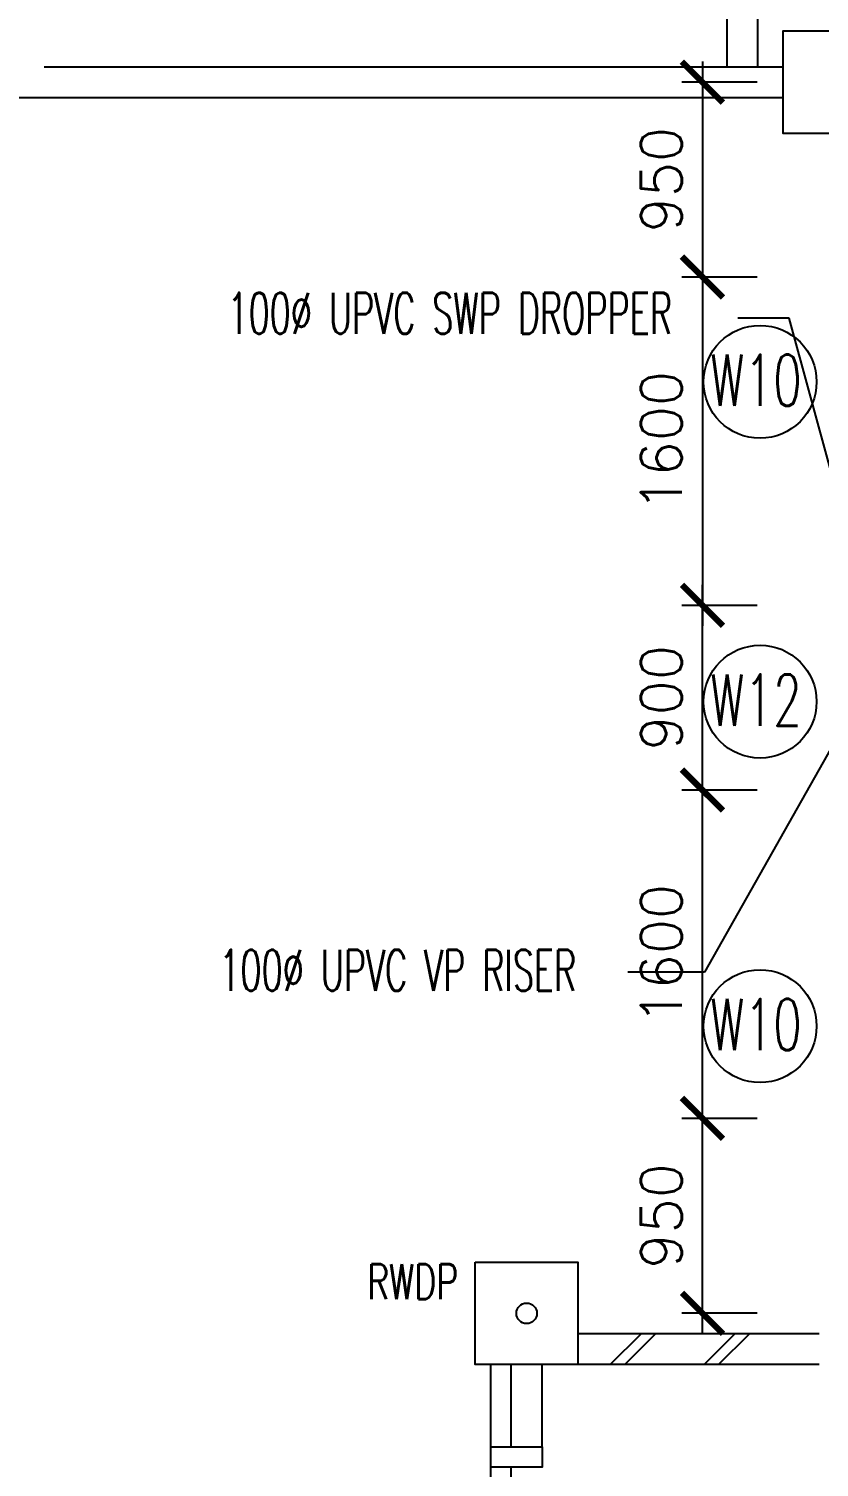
# Model space of a CAD drawing. Header units: feet. Extents: x 1613173 to 1750704, y -859418 to -757301.
# Drawn here: x 1676035 to 1679885, y -791174 to -784164 of the extents above; entities that cross this region are included whole.
import ezdxf

# ---------------------------------------------------------------- set-up
doc = ezdxf.new("R2010")
doc.units = ezdxf.units.FT
doc.header["$LTSCALE"] = 13
doc.header["$MEASUREMENT"] = 0
doc.layers.get('0').update_dxf_attribs({"linetype": 'CONTINUOUS'})
for name, color, linetype in [('COL', 3, 'CONTINUOUS'), ('DIM', 7, 'CONTINUOUS'), ('H', 1, 'CONTINUOUS'), ('RWDP', 145, 'CONTINUOUS'), ('SP', 220, 'CONTINUOUS'), ('VP', 100, 'CONTINUOUS'), ('WALL', 2, 'CONTINUOUS'), ('WIN', 5, 'CONTINUOUS'), ('WIN-T', 7, 'CONTINUOUS')]:
    doc.layers.add(name, color=color, linetype=linetype)
doc.styles.add('ROMANS', font='romans')
doc.styles.get("Standard").update_dxf_attribs({"font": 'ROMANS.SHX'})
doc.dimstyles.new('STANDARD$0', dxfattribs={"dimscale": 0, "dimtxt": 8, "dimasz": 6, "dimexe": 1, "dimexo": 1, "dimgap": 3, "dimtad": 1, "dimdec": 0, "dimlfac": -1, "dimrnd": 1, "dimzin": 0, "dimdsep": 46, "dimtxsty": 'Standard', "dimcen": 0, "dimclrd": 5, "dimclre": 250, "dimadec": 0, "dimazin": 0, "dimtfac": 1, "dimtdec": 4, "dimtofl": 0, "dimtmove": 0, "dimatfit": 3, "dimfxl": 1, "dimtolj": 1, "dimtzin": 0, "dimarcsym": 0})

# ---------------------------------------------------------------- blocks, each defined once
blk = doc.blocks.new('_ARCHTICK')
at = {"color": 0, "linetype": 'ByBlock', "const_width": 0.15}
blk.add_lwpolyline([(-0.5, -0.5), (0.5, 0.5)], dxfattribs=at)
blk = doc.blocks.new('*D319')
at = {"layer": 'DIM', "color": 7, "lineweight": -2, "transparency": 16777216}
for p, q in [((1679316.3, -789574.1), (1679316.3, -787774.1)), ((1679582.7, -787874.1), (1679216.3, -787874.1)), ((1679582.7, -789474.1), (1679216.3, -789474.1))]:
    blk.add_line(p, q, dxfattribs=at)
at = {"layer": 'DIM', "color": 7, "lineweight": -2, "transparency": 16777216, "xscale": 200, "yscale": 200, "zscale": 200}
for p, rotation in [((1679316.3, -787874.1), 90), ((1679316.3, -789474.1), 270)]:
    blk.add_blockref('_ARCHTICK', p, dxfattribs=dict(at, rotation=rotation))
at = {"layer": 'DIM', "color": 7, "transparency": 16777216, "insert": (1679116.3, -788674.1), "char_height": 200, "attachment_point": 5, "rotation": 90, "style": 'ROMANS'}
blk.add_mtext('\\A1;1600', dxfattribs=at)
blk = doc.blocks.new('*D320')
at = {"layer": 'DIM', "color": 7, "lineweight": -2, "transparency": 16777216}
for p, q in [((1679316.3, -787974.1), (1679316.3, -786874.1)), ((1679582.7, -786974.1), (1679216.3, -786974.1)), ((1679582.7, -787874.1), (1679216.3, -787874.1))]:
    blk.add_line(p, q, dxfattribs=at)
at = {"layer": 'DIM', "color": 7, "lineweight": -2, "transparency": 16777216, "xscale": 200, "yscale": 200, "zscale": 200}
for p, rotation in [((1679316.3, -786974.1), 90), ((1679316.3, -787874.1), 270)]:
    blk.add_blockref('_ARCHTICK', p, dxfattribs=dict(at, rotation=rotation))
at = {"layer": 'DIM', "color": 7, "transparency": 16777216, "insert": (1679116.3, -787424.1), "char_height": 200, "attachment_point": 5, "rotation": 90, "style": 'ROMANS'}
blk.add_mtext('\\A1;900', dxfattribs=at)
blk = doc.blocks.new('*D321')
at = {"layer": 'DIM', "color": 7, "lineweight": -2, "transparency": 16777216}
for p, q in [((1679316.3, -790524.1), (1679316.3, -789374.1)), ((1679582.7, -789474.1), (1679216.3, -789474.1)), ((1679582.7, -790424.1), (1679216.3, -790424.1))]:
    blk.add_line(p, q, dxfattribs=at)
at = {"layer": 'DIM', "color": 7, "lineweight": -2, "transparency": 16777216, "xscale": 200, "yscale": 200, "zscale": 200}
for p, rotation in [((1679316.3, -789474.1), 90), ((1679316.3, -790424.1), 270)]:
    blk.add_blockref('_ARCHTICK', p, dxfattribs=dict(at, rotation=rotation))
at = {"layer": 'DIM', "color": 7, "transparency": 16777216, "insert": (1679116.3, -789949.1), "char_height": 200, "attachment_point": 5, "rotation": 90, "style": 'ROMANS'}
blk.add_mtext('\\A1;950', dxfattribs=at)
blk = doc.blocks.new('*D311')
at = {"layer": 'DIM', "color": 7, "lineweight": -2, "transparency": 16777216}
for p, q in [((1679316.3, -785274.1), (1679316.3, -787074.1)), ((1679582.7, -785374.1), (1679216.3, -785374.1)), ((1679582.7, -786974.1), (1679216.3, -786974.1))]:
    blk.add_line(p, q, dxfattribs=at)
at = {"layer": 'DIM', "color": 7, "lineweight": -2, "transparency": 16777216, "xscale": 200, "yscale": 200, "zscale": 200}
for p, rotation in [((1679316.3, -785374.1), 90), ((1679316.3, -786974.1), 270)]:
    blk.add_blockref('_ARCHTICK', p, dxfattribs=dict(at, rotation=rotation))
at = {"layer": 'DIM', "color": 7, "transparency": 16777216, "insert": (1679116.3, -786174.1), "char_height": 200, "attachment_point": 5, "rotation": 90, "style": 'ROMANS'}
blk.add_mtext('\\A1;1600', dxfattribs=at)
blk = doc.blocks.new('*D312')
at = {"layer": 'DIM', "color": 7, "lineweight": -2, "transparency": 16777216}
for p, q in [((1679316.3, -784324.1), (1679316.3, -785474.1)), ((1679582.7, -784424.1), (1679216.3, -784424.1)), ((1679582.7, -785374.1), (1679216.3, -785374.1))]:
    blk.add_line(p, q, dxfattribs=at)
at = {"layer": 'DIM', "color": 7, "lineweight": -2, "transparency": 16777216, "xscale": 200, "yscale": 200, "zscale": 200}
for p, rotation in [((1679316.3, -784424.1), 90), ((1679316.3, -785374.1), 270)]:
    blk.add_blockref('_ARCHTICK', p, dxfattribs=dict(at, rotation=rotation))
at = {"layer": 'DIM', "color": 7, "transparency": 16777216, "insert": (1679116.3, -784899.1), "char_height": 200, "attachment_point": 5, "rotation": 90, "style": 'ROMANS'}
blk.add_mtext('\\A1;950', dxfattribs=at)

msp = doc.modelspace()

# ---------------------------------------------------------------- linework, layer by layer
at = {"color": 0}
msp.add_line((1678285.2, -796174.1), (1678285.2, -790674.1), dxfattribs=at)
at = {"layer": 'COL', "color": 0}
for points in [[(1680460.2, -784674.1), (1679710.2, -784674.1), (1679710.2, -784174.1), (1680460.2, -784174.1)], [(1678210.2, -790174.1), (1678710.2, -790174.1), (1678710.2, -790674.1), (1678210.2, -790674.1)]]:
    msp.add_lwpolyline(points, close=True, dxfattribs=at)
at = {"layer": 'H', "color": 0}
for p, q in [((1678867.3, -790674.1), (1679017.3, -790524.1)), ((1678938, -790674.1), (1679088, -790524.1)), ((1679324.1, -790674.1), (1679474.1, -790524.1)), ((1679394.9, -790674.1), (1679544.9, -790524.1))]:
    msp.add_line(p, q, dxfattribs=at)
at = {"layer": 'RWDP', "color": 0}
msp.add_circle((1678460.2, -790424.1), 50, dxfattribs=at)
at = {"layer": 'SP', "color": 0}
for p, q in [((1679739, -785573.8), (1679488.9, -785573.8)), ((1680109.3, -786935.7), (1679739, -785573.8))]:
    msp.add_line(p, q, dxfattribs=at)
at = {"layer": 'VP', "color": 0}
for p, q in [((1680161.8, -787280.8), (1679325.9, -788761.8)), ((1679325.9, -788761.8), (1678952.6, -788761.8))]:
    msp.add_line(p, q, dxfattribs=at)
at = {"layer": 'WALL', "color": 0}
for p, q in [((1679435.2, -784088.4), (1679435.2, -784349.1)), ((1679585.2, -784088.4), (1679585.2, -784349.1)), ((1676110.2, -784349.1), (1679710.2, -784349.1)), ((1675210.2, -784499.1), (1679710.2, -784499.1)), ((1679885.2, -790524.1), (1678710.2, -790524.1)), ((1678385.2, -791074.1), (1678385.2, -790674.1)), ((1678535.2, -791074.1), (1678535.2, -790674.1)), ((1679885.2, -790674.1), (1678710.2, -790674.1))]:
    msp.add_line(p, q, dxfattribs=at)
msp.add_lwpolyline([(1678285.2, -791074.1), (1678535.2, -791074.1), (1678535.2, -791174.1), (1678285.2, -791174.1)], close=True, dxfattribs=at)
at = {"layer": 'WIN', "color": 0}
msp.add_line((1678385.2, -792174.1), (1678385.2, -791174.1), dxfattribs=at)
at = {"layer": 'WIN-T', "color": 0}
for centre in [(1679597.2, -785884.8, 0), (1679597.2, -787443.3, 0), (1679597.2, -789024.7, 0)]:
    msp.add_circle(centre, 275, dxfattribs=at)

# ---------------------------------------------------------------- texts
at = {"layer": 'RWDP', "color": 0, "style": 'ROMANS', "width": 0.7}
msp.add_text('RWDP', height=170, dxfattribs=at).set_placement((1677683.4, -790354.9))
at = {"layer": 'SP', "color": 0, "style": 'ROMANS', "width": 0.6}
msp.add_text('100%%c UPVC SWP DROPPER', height=200, dxfattribs=at).set_placement((1677002.9, -785650.4))
at = {"layer": 'VP', "color": 0, "style": 'ROMANS', "width": 0.6}
msp.add_text('100%%c UPVC VP RISER', height=200, dxfattribs=at).set_placement((1676963.2, -788852.5))
at = {"layer": 'WIN-T', "color": 0, "style": 'ROMANS', "width": 0.65}
for s, p in [('W10', (1679354.1, -786002.1, 0)), ('W12', (1679354.1, -787560.7, 0)), ('W10', (1679354.1, -789142, 0))]:
    msp.add_text(s, height=250, dxfattribs=at).set_placement(p)

# ---------------------------------------------------------------- dimensions: what is measured, and where the dimension line sits
at = {"layer": 'DIM', "color": 0}
for base, p1, p2, angle, picture, middle in [((1679316.3, -785374.1), (1679682.7, -784424.1), (1679682.7, -785374.1), 270, '*D312', (1679116.3, -784899.1)), ((1679316.3, -786974.1), (1679682.7, -785374.1), (1679682.7, -786974.1), 270, '*D311', (1679116.3, -786174.1)), ((1679316.3, -786974.1), (1679682.7, -787874.1), (1679682.7, -786974.1), 90, '*D320', (1679116.3, -787424.1)), ((1679316.3, -787874.1), (1679682.7, -789474.1), (1679682.7, -787874.1), 90, '*D319', (1679116.3, -788674.1)), ((1679316.3, -789474.1), (1679682.7, -790424.1), (1679682.7, -789474.1), 90, '*D321', (1679116.3, -789949.1))]:
    dim = msp.add_linear_dim(base=base, p1=p1, p2=p2, angle=angle, dimstyle='STANDARD$0', override={"dimscale": 100, "dimtxt": 2, "dimasz": 2, "dimgap": 1, "dimtxsty": 'ROMANS', "dimblk": 'ARCHTICK', "dimdle": 1, "dimclrd": 7, "dimclre": 7, "dimclrt": 7, "dimtdec": 0, "dimtmove": 2}, dxfattribs=at)
    dim.commit()
    dim.dimension.update_dxf_attribs({"geometry": picture, "text_midpoint": middle})

doc.saveas('drawing.dxf')
